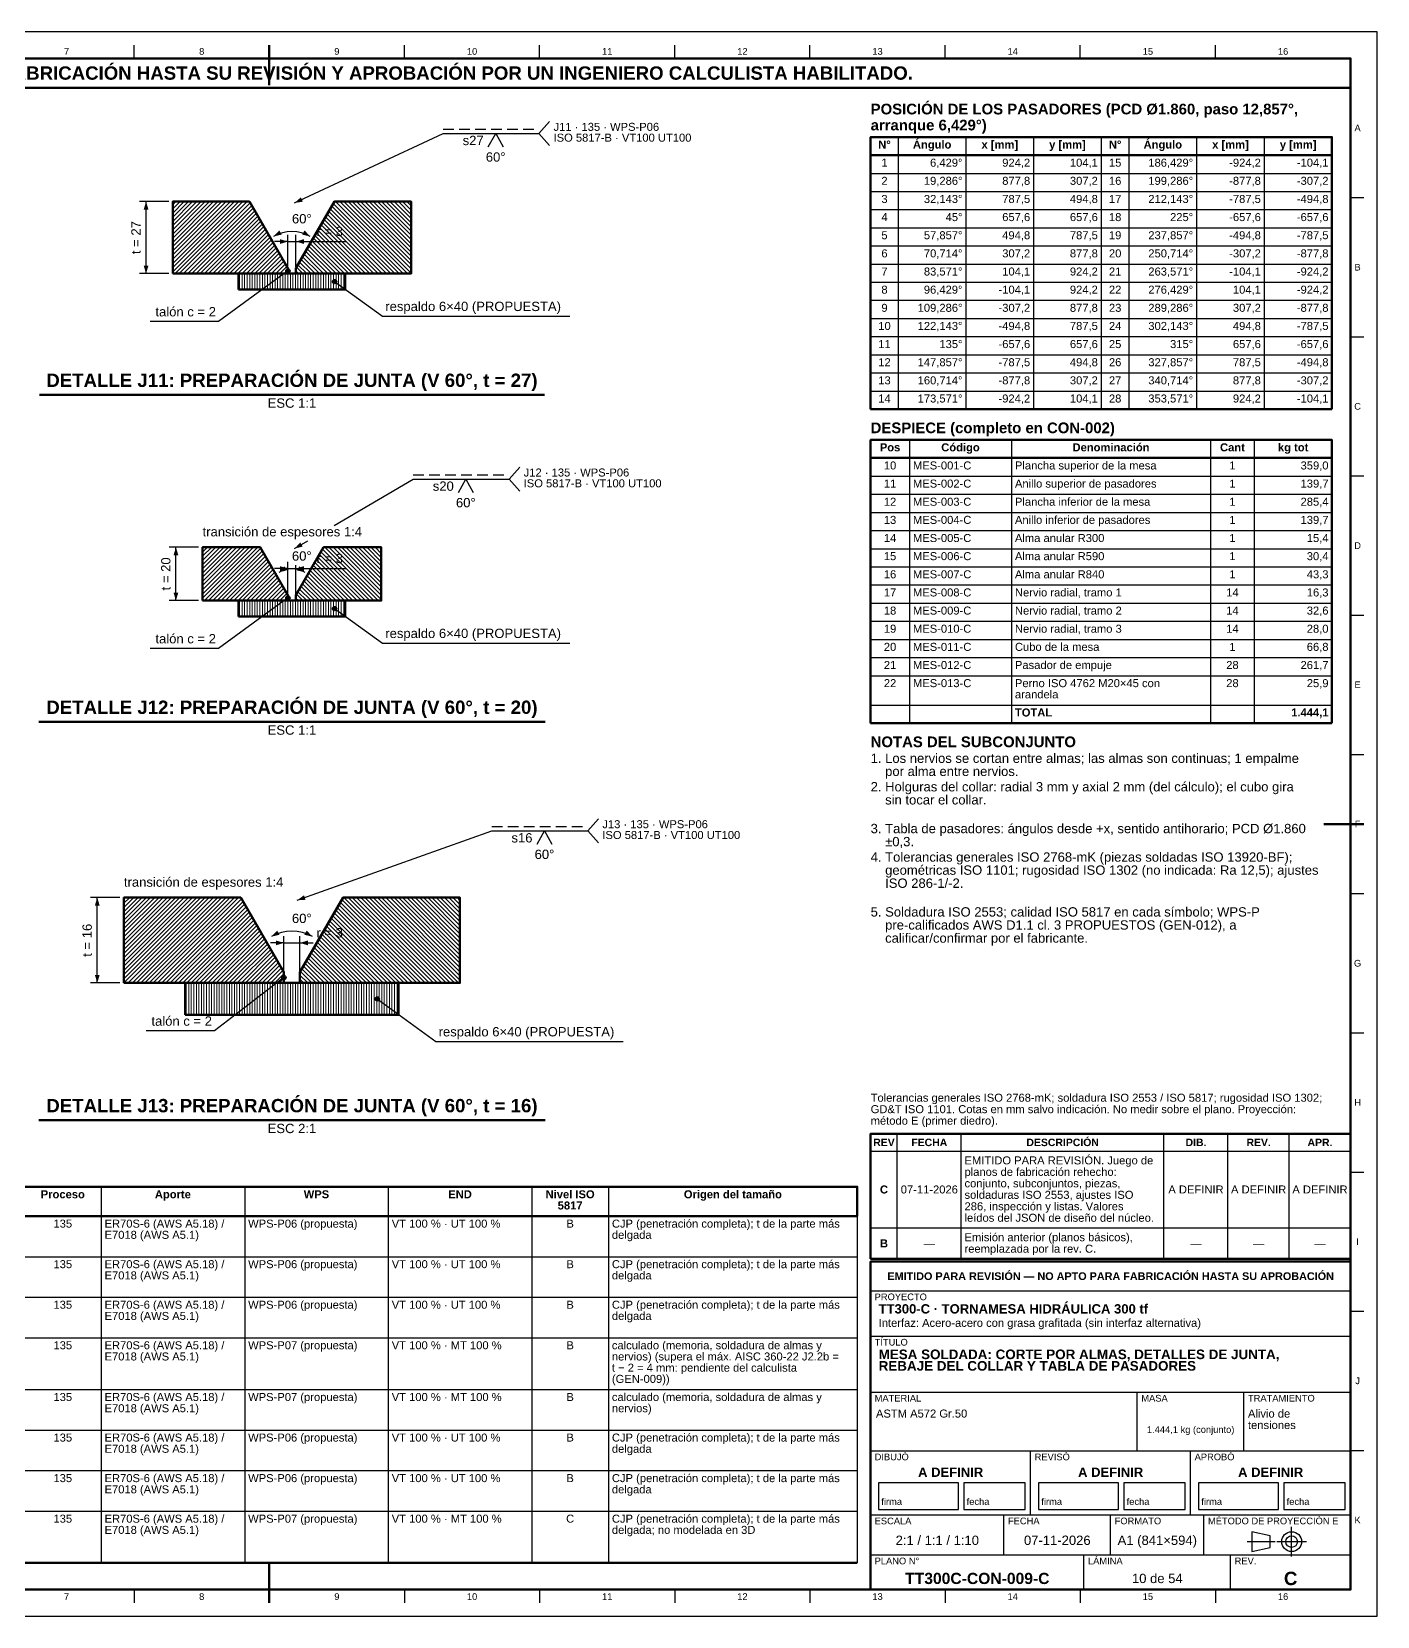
# Model space of a CAD drawing. Header units: millimetres. Extents: x 0 to 841, y 0 to 594.
# Drawn here: x 336 to 841, y 0 to 594 of the extents above; entities that cross this region are included whole.
import ezdxf
from ezdxf.enums import TextEntityAlignment as Align

# ---------------------------------------------------------------- set-up
doc = ezdxf.new("R2010")
doc.units = ezdxf.units.MM
doc.linetypes.add('EJE', pattern=[31, 20, -4, 3, -4])
doc.linetypes.add('OCULTO', pattern=[6, 4, -2])
for name, color, linetype, lineweight in [('ACH', 7, 'CONTINUOUS', 13), ('COTA', 7, 'CONTINUOUS', 25), ('EJE', 7, 'EJE', 25), ('FINA', 7, 'CONTINUOUS', 25), ('MARCO', 7, 'CONTINUOUS', 70), ('OCU', 7, 'OCULTO', 25), ('TXT', 7, 'CONTINUOUS', 25), ('VIS', 7, 'CONTINUOUS', 50)]:
    doc.layers.add(name, color=color, linetype=linetype, lineweight=lineweight)
doc.styles.add('STD', font='LiberationSans-Regular.ttf')
doc.styles.add('STDB', font='LiberationSans-Bold.ttf')

msp = doc.modelspace()

# ---------------------------------------------------------------- hatches: boundary and pattern name
at = {"layer": 'ACH'}
h = msp.add_hatch(dxfattribs=at)
h.set_pattern_fill('ANSI31', scale=0.35)
h.paths.add_polyline_path([(389.29, 503.33), (432.49, 503.33), (432.49, 505.33), (418.06, 530.33), (389.29, 530.33)])
h = msp.add_hatch(dxfattribs=at)
h.set_pattern_fill('ANSI31', scale=0.35, angle=90)
h.paths.add_polyline_path([(435.49, 503.33), (478.69, 503.33), (478.69, 530.33), (449.92, 530.33), (435.49, 505.33)])
h = msp.add_hatch(color=7, dxfattribs=at)
h.dxf.hatch_style = 1
h.paths.add_polyline_path([(433.29, 504.33), (433.06, 504.89), (432.49, 505.13), (431.92, 504.89), (431.69, 504.33), (431.92, 503.76), (432.49, 503.53), (433.06, 503.76)])
h = msp.add_hatch(dxfattribs=at)
h.set_pattern_fill('ANSI31', scale=0.3, angle=45)
h.paths.add_polyline_path([(413.99, 497.33), (453.99, 497.33), (453.99, 503.33), (413.99, 503.33)])
h = msp.add_hatch(color=7, dxfattribs=at)
h.dxf.hatch_style = 1
h.paths.add_polyline_path([(450.79, 500.33), (450.56, 500.89), (449.99, 501.13), (449.42, 500.89), (449.19, 500.33), (449.42, 499.76), (449.99, 499.53), (450.56, 499.76)])
h = msp.add_hatch(dxfattribs=at)
h.set_pattern_fill('ANSI31', scale=0.35)
h.paths.add_polyline_path([(400.49, 380.76), (432.49, 380.76), (432.49, 382.76), (422.1, 400.76), (400.49, 400.76)])
h = msp.add_hatch(dxfattribs=at)
h.set_pattern_fill('ANSI31', scale=0.35, angle=90)
h.paths.add_polyline_path([(435.49, 380.76), (467.49, 380.76), (467.49, 400.76), (445.88, 400.76), (435.49, 382.76)])
h = msp.add_hatch(dxfattribs=at)
h.set_pattern_fill('ANSI31', scale=0.3, angle=45)
h.paths.add_polyline_path([(413.99, 374.76), (453.99, 374.76), (453.99, 380.76), (413.99, 380.76)])
h = msp.add_hatch(color=7, dxfattribs=at)
h.dxf.hatch_style = 1
h.paths.add_polyline_path([(433.29, 381.76), (433.06, 382.33), (432.49, 382.56), (431.92, 382.33), (431.69, 381.76), (431.92, 381.2), (432.49, 380.96), (433.06, 381.2)])
h = msp.add_hatch(color=7, dxfattribs=at)
h.dxf.hatch_style = 1
h.paths.add_polyline_path([(450.79, 377.76), (450.56, 378.33), (449.99, 378.56), (449.42, 378.33), (449.19, 377.76), (449.42, 377.2), (449.99, 376.96), (450.56, 377.2)])
h = msp.add_hatch(dxfattribs=at)
h.set_pattern_fill('ANSI31', scale=0.35)
h.paths.add_polyline_path([(370.99, 237.43), (430.99, 237.43), (430.99, 241.43), (414.82, 269.43), (370.99, 269.43)])
h = msp.add_hatch(dxfattribs=at)
h.set_pattern_fill('ANSI31', scale=0.35, angle=90)
h.paths.add_polyline_path([(436.99, 237.43), (496.99, 237.43), (496.99, 269.43), (453.16, 269.43), (436.99, 241.43)])
h = msp.add_hatch(color=7, dxfattribs=at)
h.dxf.hatch_style = 1
h.paths.add_polyline_path([(431.79, 239.43), (431.56, 240), (430.99, 240.23), (430.42, 240), (430.19, 239.43), (430.42, 238.87), (430.99, 238.63), (431.56, 238.87)])
h = msp.add_hatch(dxfattribs=at)
h.set_pattern_fill('ANSI31', scale=0.3, angle=45)
h.paths.add_polyline_path([(393.99, 225.43), (473.99, 225.43), (473.99, 237.43), (393.99, 237.43)])
h = msp.add_hatch(color=7, dxfattribs=at)
h.dxf.hatch_style = 1
h.paths.add_polyline_path([(466.79, 231.43), (466.56, 232), (465.99, 232.23), (465.42, 232), (465.19, 231.43), (465.42, 230.87), (465.99, 230.63), (466.56, 230.87)])

# ---------------------------------------------------------------- linework, layer by layer
at = {"layer": 'COTA'}
for p, q in [((526.59, 555.83), (530.59, 560.33)), ((434.99, 529.83), (490.69, 555.83)), ((490.69, 555.83), (526.59, 555.83)), ((526.59, 555.83), (530.59, 551.33)), ((387.79, 530.33), (376.79, 530.33)), ((379.29, 503.33), (379.29, 530.33)), ((432.49, 505.83), (432.49, 517.83)), ((435.49, 505.83), (435.49, 517.83)), ((432.49, 515.33), (427.49, 515.33)), ((432.49, 515.33), (435.49, 515.33)), ((435.49, 515.33), (440.49, 515.33)), ((435.49, 515.33), (454.31, 515.33)), ((387.79, 503.33), (376.79, 503.33)), ((432.49, 504.33), (406.49, 485.33)), ((449.99, 500.33), (467.99, 487.33)), ((467.99, 487.33), (538.18, 487.33)), ((406.49, 485.33), (380.87, 485.33)), ((515.39, 426.26), (519.39, 430.76)), ((449.8, 408.92), (479.49, 426.26)), ((479.49, 426.26), (515.39, 426.26)), ((515.39, 426.26), (519.39, 421.76)), ((398.99, 400.76), (387.99, 400.76)), ((390.49, 380.76), (390.49, 400.76)), ((434.99, 400.26), (439.95, 403.16)), ((432.49, 392.76), (427.49, 392.76)), ((432.49, 383.26), (432.49, 395.26)), ((432.49, 392.76), (435.49, 392.76)), ((435.49, 383.26), (435.49, 394.06)), ((435.49, 392.76), (440.49, 392.76)), ((435.49, 392.76), (454.31, 392.76)), ((398.99, 380.76), (387.99, 380.76)), ((432.49, 381.76), (406.49, 362.76)), ((449.99, 377.76), (467.99, 364.76)), ((406.49, 362.76), (380.87, 362.76)), ((467.99, 364.76), (538.18, 364.76)), ((544.89, 294.43), (548.89, 298.93)), ((435.99, 268.43), (508.99, 294.43)), ((508.99, 294.43), (544.89, 294.43)), ((544.89, 294.43), (548.89, 289.93)), ((369.49, 269.43), (358.49, 269.43)), ((360.99, 237.43), (360.99, 269.43)), ((430.99, 252.43), (425.99, 252.43)), ((430.99, 240.93), (430.99, 254.93)), ((430.99, 252.43), (436.99, 252.43)), ((436.99, 240.93), (436.99, 254.93)), ((436.99, 252.43), (441.99, 252.43)), ((430.99, 239.43), (404.99, 219.43)), ((369.49, 237.43), (358.49, 237.43)), ((465.99, 231.43), (487.99, 215.43)), ((404.99, 219.43), (379.37, 219.43)), ((487.99, 215.43), (558.18, 215.43))]:
    msp.add_line(p, q, dxfattribs=at)
for points in [[(507.59, 550.83), (510.39, 555.83), (513.19, 550.83)], [(496.39, 421.26), (499.19, 426.26), (501.99, 421.26)], [(525.89, 289.43), (528.69, 294.43), (531.49, 289.43)]]:
    msp.add_lwpolyline(points, dxfattribs=at)
for centre in [(432.49, 504.33), (449.99, 500.33), (432.49, 381.76), (449.99, 377.76), (430.99, 239.43), (465.99, 231.43)]:
    msp.add_circle(centre, 0.8, dxfattribs=at)
for centre, radius in [((433.99, 505.33), 13.75), ((433.99, 382.76), 9.9), ((433.99, 241.43), 15.4)]:
    msp.add_arc(centre, radius, 60, 120, dxfattribs=at)
for points in [[(379.29, 530.33), (378.39, 527.33), (380.19, 527.33)], [(434.99, 529.83), (438.09, 530.28), (437.33, 531.91)], [(427.11, 517.23), (430.16, 517.96), (429.26, 519.51)], [(440.86, 517.23), (438.72, 519.51), (437.82, 517.96)], [(432.49, 515.33), (429.49, 516.23), (429.49, 514.43)], [(435.49, 515.33), (438.49, 514.43), (438.49, 516.23)], [(379.29, 503.33), (380.19, 506.33), (378.39, 506.33)], [(390.49, 400.76), (389.59, 397.76), (391.39, 397.76)], [(434.99, 400.26), (438.03, 401), (437.13, 402.55)], [(429.04, 391.34), (432.09, 392.06), (431.19, 393.62)], [(432.49, 392.76), (429.49, 393.66), (429.49, 391.86)], [(435.49, 392.76), (438.49, 391.86), (438.49, 393.66)], [(438.94, 391.34), (436.79, 393.62), (435.89, 392.06)], [(390.49, 380.76), (391.39, 383.76), (389.59, 383.76)], [(360.99, 269.43), (360.09, 266.43), (361.89, 266.43)], [(435.99, 268.43), (439.12, 268.59), (438.51, 270.29)], [(426.29, 254.77), (429.34, 255.49), (428.44, 257.05)], [(441.69, 254.77), (439.54, 257.05), (438.64, 255.49)], [(430.99, 252.43), (427.99, 253.33), (427.99, 251.53)], [(436.99, 252.43), (439.99, 251.53), (439.99, 253.33)], [(360.99, 237.43), (361.89, 240.43), (360.09, 240.43)]]:
    msp.add_solid(points, dxfattribs=at)
at = {"layer": 'EJE'}
for p, q in [((808.88, 22.42), (808.88, 33.58)), ((792.14, 28), (802.68, 28)), ((803.3, 28), (814.46, 28))]:
    msp.add_line(p, q, dxfattribs=at)
at = {"layer": 'FINA'}
for p, q in [((374.81, 584), (374.81, 589)), ((425.5, 584), (425.5, 589)), ((476.19, 584), (476.19, 589)), ((526.88, 584), (526.88, 589)), ((577.56, 584), (577.56, 589)), ((628.25, 584), (628.25, 589)), ((678.94, 584), (678.94, 589)), ((729.62, 584), (729.62, 589)), ((780.31, 584), (780.31, 589)), ((661.38, 554.5), (661.38, 452.5)), ((686.75, 554.5), (686.75, 452.5)), ((712.13, 554.5), (712.13, 452.5)), ((737.5, 554.5), (737.5, 452.5)), ((747.88, 554.5), (747.88, 452.5)), ((773.25, 554.5), (773.25, 452.5)), ((798.63, 554.5), (798.63, 452.5)), ((651, 547.7), (824, 547.7)), ((651, 540.9), (824, 540.9)), ((651, 534.1), (824, 534.1)), ((831, 531.82), (836, 531.82)), ((651, 527.3), (824, 527.3)), ((651, 520.5), (824, 520.5)), ((651, 513.7), (824, 513.7)), ((651, 506.9), (824, 506.9)), ((651, 500.1), (824, 500.1)), ((651, 493.3), (824, 493.3)), ((651, 486.5), (824, 486.5)), ((651, 479.7), (824, 479.7)), ((831, 479.64), (836, 479.64)), ((651, 472.9), (824, 472.9)), ((651, 466.1), (824, 466.1)), ((651, 459.3), (824, 459.3)), ((665.57, 441), (665.57, 334.8)), ((703.81, 441), (703.81, 334.8)), ((778.47, 441), (778.47, 334.8)), ((794.86, 441), (794.86, 334.8)), ((651, 434.2), (824, 434.2)), ((651, 427.4), (824, 427.4)), ((831, 427.45), (836, 427.45)), ((651, 420.6), (824, 420.6)), ((651, 413.8), (824, 413.8)), ((651, 407), (824, 407)), ((651, 400.2), (824, 400.2)), ((651, 393.4), (824, 393.4)), ((651, 386.6), (824, 386.6)), ((651, 379.8), (824, 379.8)), ((831, 375.27), (836, 375.27)), ((651, 373), (824, 373)), ((651, 366.2), (824, 366.2)), ((651, 359.4), (824, 359.4)), ((651, 352.6), (824, 352.6)), ((651, 341.6), (824, 341.6)), ((831, 323.09), (836, 323.09)), ((831, 270.91), (836, 270.91)), ((831, 218.73), (836, 218.73)), ((661, 134), (661, 180.9)), ((685, 134), (685, 180.9)), ((761, 134), (761, 180.9)), ((785, 134), (785, 180.9)), ((808, 134), (808, 180.9)), ((651, 174.4), (831, 174.4)), ((831, 166.55), (836, 166.55)), ((362.42, 161), (362.42, 20)), ((416.27, 161), (416.27, 20)), ((470.11, 161), (470.11, 20)), ((523.95, 161), (523.95, 20)), ((552.67, 161), (552.67, 20)), ((646, 161), (646, 20)), ((25, 150), (646, 150)), ((651, 145.6), (831, 145.6)), ((25, 134.8), (646, 134.8)), ((651, 134), (831, 134)), ((651, 133), (831, 133)), ((25, 119.6), (646, 119.6)), ((651, 122), (831, 122)), ((831, 114.36), (836, 114.36)), ((25, 104.4), (646, 104.4)), ((651, 105), (831, 105)), ((25, 85), (646, 85)), ((651, 84), (831, 84)), ((751, 62), (751, 84)), ((791, 62), (791, 84)), ((25, 69.8), (646, 69.8)), ((651, 62), (831, 62)), ((711, 38), (711, 62)), ((771, 38), (771, 62)), ((831, 62.18), (836, 62.18)), ((25, 54.6), (646, 54.6)), ((25, 39.4), (646, 39.4)), ((651, 38), (831, 38)), ((701, 23), (701, 38)), ((741, 23), (741, 38)), ((776, 23), (776, 38)), ((651, 23), (831, 23)), ((731, 10), (731, 23)), ((786, 10), (786, 23)), ((374.81, 10), (374.81, 5)), ((425.5, 10), (425.5, 5)), ((476.19, 10), (476.19, 5)), ((526.88, 10), (526.88, 5)), ((577.56, 10), (577.56, 5)), ((628.25, 10), (628.25, 5)), ((678.94, 10), (678.94, 5)), ((729.62, 10), (729.62, 5)), ((780.31, 10), (780.31, 5))]:
    msp.add_line(p, q, dxfattribs=at)
for points in [[(0, 0), (841, 0), (841, 594), (0, 594)], [(654, 40), (684, 40), (684, 50), (654, 50)], [(686, 40), (709, 40), (709, 50), (686, 50)], [(714, 40), (744, 40), (744, 50), (714, 50)], [(746, 40), (769, 40), (769, 50), (746, 50)], [(774, 40), (804, 40), (804, 50), (774, 50)], [(806, 40), (829, 40), (829, 50), (806, 50)], [(794, 24.28), (800.82, 25.83), (800.82, 30.17), (794, 31.72)]]:
    msp.add_lwpolyline(points, close=True, dxfattribs=at)
for radius in [3.72, 2.17]:
    msp.add_circle((808.88, 28), radius, dxfattribs=at)
at = {"layer": 'MARCO'}
for p, q in [((425.5, 589), (425.5, 574)), ((836, 297), (821, 297)), ((425.5, 5), (425.5, 20))]:
    msp.add_line(p, q, dxfattribs=at)
for points in [[(20, 10), (831, 10), (831, 584), (20, 584)], [(20, 573), (831, 573), (831, 584), (20, 584)], [(651, 134), (831, 134), (831, 180.9), (651, 180.9)], [(651, 10), (831, 10), (831, 133), (651, 133)]]:
    msp.add_lwpolyline(points, close=True, dxfattribs=at)
at = {"layer": 'OCU'}
for p, q in [((490.69, 557.43), (526.59, 557.43)), ((479.49, 427.86), (515.39, 427.86)), ((508.99, 296.03), (544.89, 296.03))]:
    msp.add_line(p, q, dxfattribs=at)
at = {"layer": 'VIS'}
for p, q in [((651, 554.5), (651, 452.5)), ((824, 554.5), (824, 452.5)), ((339.28, 457.93), (528.7, 457.93)), ((651, 452.5), (824, 452.5)), ((651, 441), (651, 334.8)), ((824, 441), (824, 334.8)), ((339.08, 335.36), (528.9, 335.36)), ((651, 334.8), (824, 334.8)), ((339.08, 186.03), (528.9, 186.03)), ((25, 20), (646, 20))]:
    msp.add_line(p, q, dxfattribs=at)
for points in [[(651, 547.7), (824, 547.7), (824, 554.5), (651, 554.5)], [(389.29, 503.33), (432.49, 503.33), (432.49, 505.33), (418.06, 530.33), (389.29, 530.33)], [(435.49, 503.33), (478.69, 503.33), (478.69, 530.33), (449.92, 530.33), (435.49, 505.33)], [(413.99, 497.33), (453.99, 497.33), (453.99, 503.33), (413.99, 503.33)], [(651, 434.2), (824, 434.2), (824, 441), (651, 441)], [(400.49, 380.76), (432.49, 380.76), (432.49, 382.76), (422.1, 400.76), (400.49, 400.76)], [(435.49, 380.76), (467.49, 380.76), (467.49, 400.76), (445.88, 400.76), (435.49, 382.76)], [(413.99, 374.76), (453.99, 374.76), (453.99, 380.76), (413.99, 380.76)], [(370.99, 237.43), (430.99, 237.43), (430.99, 241.43), (414.82, 269.43), (370.99, 269.43)], [(436.99, 237.43), (496.99, 237.43), (496.99, 269.43), (453.16, 269.43), (436.99, 241.43)], [(393.99, 225.43), (473.99, 225.43), (473.99, 237.43), (393.99, 237.43)], [(25, 150), (646, 150), (646, 161), (25, 161)]]:
    msp.add_lwpolyline(points, close=True, dxfattribs=at)

# ---------------------------------------------------------------- texts
at = {"layer": 'TXT'}
for s, height, style, p in [('ESTOS PLANOS NO SON VÁLIDOS PARA FABRICACIÓN HASTA SU REVISIÓN Y APROBACIÓN POR UN INGENIERO CALCULISTA HABILITADO.', 5, 'STDB', (425.5, 578.5)), ('7', 2.5, 'STD', (349.47, 586.6)), ('8', 2.5, 'STD', (400.16, 586.6)), ('9', 2.5, 'STD', (450.84, 586.6)), ('10', 2.5, 'STD', (501.53, 586.6)), ('11', 2.5, 'STD', (552.22, 586.6)), ('12', 2.5, 'STD', (602.91, 586.6)), ('13', 2.5, 'STD', (653.59, 586.6)), ('14', 2.5, 'STD', (704.28, 586.6)), ('15', 2.5, 'STD', (754.97, 586.6)), ('16', 2.5, 'STD', (805.66, 586.6)), ('A', 2.5, 'STD', (833.6, 557.91)), ('N°', 3, 'STDB', (656.19, 551.7)), ('Ángulo', 3, 'STDB', (674.07, 551.7)), ('x [mm]', 3, 'STDB', (699.44, 551.7)), ('y [mm]', 3, 'STDB', (724.81, 551.7)), ('N°', 3, 'STDB', (742.69, 551.7)), ('Ángulo', 3, 'STDB', (760.57, 551.7)), ('x [mm]', 3, 'STDB', (785.94, 551.7)), ('y [mm]', 3, 'STDB', (811.31, 551.7)), ('60°', 3.5, 'STD', (510.39, 547.03)), ('1', 3, 'STD', (656.19, 544.9)), ('15', 3, 'STD', (742.69, 544.9)), ('2', 3, 'STD', (656.19, 538.1)), ('16', 3, 'STD', (742.69, 538.1)), ('3', 3, 'STD', (656.19, 531.3)), ('17', 3, 'STD', (742.69, 531.3)), ('4', 3, 'STD', (656.19, 524.5)), ('18', 3, 'STD', (742.69, 524.5)), ('5', 3, 'STD', (656.19, 517.7)), ('19', 3, 'STD', (742.69, 517.7)), ('6', 3, 'STD', (656.19, 510.9)), ('20', 3, 'STD', (742.69, 510.9)), ('7', 3, 'STD', (656.19, 504.1)), ('21', 3, 'STD', (742.69, 504.1)), ('B', 2.5, 'STD', (833.6, 505.73)), ('8', 3, 'STD', (656.19, 497.3)), ('22', 3, 'STD', (742.69, 497.3)), ('9', 3, 'STD', (656.19, 490.5)), ('23', 3, 'STD', (742.69, 490.5)), ('10', 3, 'STD', (656.19, 483.7)), ('24', 3, 'STD', (742.69, 483.7)), ('11', 3, 'STD', (656.19, 476.9)), ('25', 3, 'STD', (742.69, 476.9)), ('12', 3, 'STD', (656.19, 470.1)), ('26', 3, 'STD', (742.69, 470.1)), ('13', 3, 'STD', (656.19, 463.3)), ('27', 3, 'STD', (742.69, 463.3)), ('14', 3, 'STD', (656.19, 456.5)), ('28', 3, 'STD', (742.69, 456.5)), ('C', 2.5, 'STD', (833.6, 453.55)), ('Pos', 3, 'STDB', (658.28, 438.2)), ('Código', 3, 'STDB', (684.69, 438.2)), ('Denominación', 3, 'STDB', (741.14, 438.2)), ('Cant', 3, 'STDB', (786.67, 438.2)), ('kg tot', 3, 'STDB', (809.43, 438.2)), ('10', 3, 'STD', (658.28, 431.4)), ('1', 3, 'STD', (786.67, 431.4)), ('11', 3, 'STD', (658.28, 424.6)), ('1', 3, 'STD', (786.67, 424.6)), ('60°', 3.5, 'STD', (499.19, 417.46)), ('12', 3, 'STD', (658.28, 417.8)), ('1', 3, 'STD', (786.67, 417.8)), ('13', 3, 'STD', (658.28, 411)), ('1', 3, 'STD', (786.67, 411)), ('14', 3, 'STD', (658.28, 404.2)), ('1', 3, 'STD', (786.67, 404.2)), ('15', 3, 'STD', (658.28, 397.4)), ('1', 3, 'STD', (786.67, 397.4)), ('D', 2.5, 'STD', (833.6, 401.36)), ('16', 3, 'STD', (658.28, 390.6)), ('1', 3, 'STD', (786.67, 390.6)), ('17', 3, 'STD', (658.28, 383.8)), ('14', 3, 'STD', (786.67, 383.8)), ('18', 3, 'STD', (658.28, 377)), ('14', 3, 'STD', (786.67, 377)), ('19', 3, 'STD', (658.28, 370.2)), ('14', 3, 'STD', (786.67, 370.2)), ('20', 3, 'STD', (658.28, 363.4)), ('1', 3, 'STD', (786.67, 363.4)), ('21', 3, 'STD', (658.28, 356.6)), ('28', 3, 'STD', (786.67, 356.6)), ('22', 3, 'STD', (658.28, 349.8)), ('28', 3, 'STD', (786.67, 349.8)), ('E', 2.5, 'STD', (833.6, 349.18)), ('F', 2.5, 'STD', (833.6, 297)), ('60°', 3.5, 'STD', (528.69, 285.63)), ('G', 2.5, 'STD', (833.6, 244.82)), ('H', 2.5, 'STD', (833.6, 192.64)), ('REV', 2.8, 'STDB', (656, 177.65)), ('FECHA', 2.8, 'STDB', (673, 177.65)), ('DESCRIPCIÓN', 2.8, 'STDB', (723, 177.65)), ('DIB.', 2.8, 'STDB', (773, 177.65)), ('REV.', 2.8, 'STDB', (796.5, 177.65)), ('APR.', 2.8, 'STDB', (819.5, 177.65)), ('C', 3, 'STDB', (656, 160)), ('07-11-2026', 3, 'STD', (673, 160)), ('A DEFINIR', 3, 'STD', (773, 160)), ('A DEFINIR', 3, 'STD', (796.5, 160)), ('A DEFINIR', 3, 'STD', (819.5, 160)), ('Proceso', 3, 'STDB', (348.06, 158.2)), ('Aporte', 3, 'STDB', (389.34, 158.2)), ('WPS', 3, 'STDB', (443.19, 158.2)), ('END', 3, 'STDB', (497.03, 158.2)), ('Nivel ISO', 3, 'STDB', (538.31, 158.2)), ('5817', 3, 'STDB', (538.31, 154)), ('Origen del tamaño', 3, 'STDB', (599.34, 158.2)), ('135', 3, 'STD', (348.06, 147.2)), ('B', 3, 'STD', (538.31, 147.2)), ('B', 3, 'STDB', (656, 139.8)), ('—', 3, 'STD', (673, 139.8)), ('—', 3, 'STD', (773, 139.8)), ('—', 3, 'STD', (796.5, 139.8)), ('—', 3, 'STD', (819.5, 139.8)), ('I', 2.5, 'STD', (833.6, 140.45)), ('135', 3, 'STD', (348.06, 132)), ('B', 3, 'STD', (538.31, 132)), ('EMITIDO PARA REVISIÓN — NO APTO PARA FABRICACIÓN HASTA SU APROBACIÓN', 2.9, 'STDB', (741, 127.5)), ('135', 3, 'STD', (348.06, 116.8)), ('B', 3, 'STD', (538.31, 116.8)), ('135', 3, 'STD', (348.06, 101.6)), ('B', 3, 'STD', (538.31, 101.6)), ('J', 2.5, 'STD', (833.6, 88.27)), ('135', 3, 'STD', (348.06, 82.2)), ('B', 3, 'STD', (538.31, 82.2)), ('1.444,1 kg (conjunto)', 2.5, 'STD', (771, 70)), ('135', 3, 'STD', (348.06, 67)), ('B', 3, 'STD', (538.31, 67)), ('A DEFINIR', 3.5, 'STDB', (681, 54)), ('A DEFINIR', 3.5, 'STDB', (741, 54)), ('A DEFINIR', 3.5, 'STDB', (801, 54)), ('135', 3, 'STD', (348.06, 51.8)), ('B', 3, 'STD', (538.31, 51.8)), ('135', 3, 'STD', (348.06, 36.6)), ('C', 3, 'STD', (538.31, 36.6)), ('K', 2.5, 'STD', (833.6, 36.09)), ('2:1 / 1:1 / 1:10', 3.5, 'STD', (676, 28.5)), ('07-11-2026', 3.5, 'STD', (721, 28.5)), ('A1 (841×594)', 3.5, 'STD', (758.5, 28.5)), ('TT300C-CON-009-C', 4.2, 'STDB', (691, 14.2)), ('10 de 54', 3.5, 'STD', (758.5, 14.2)), ('C', 5, 'STDB', (808.5, 14.2)), ('7', 2.5, 'STD', (349.47, 7.4)), ('8', 2.5, 'STD', (400.16, 7.4)), ('9', 2.5, 'STD', (450.84, 7.4)), ('10', 2.5, 'STD', (501.53, 7.4)), ('11', 2.5, 'STD', (552.22, 7.4)), ('12', 2.5, 'STD', (602.91, 7.4)), ('13', 2.5, 'STD', (653.59, 7.4)), ('14', 2.5, 'STD', (704.28, 7.4)), ('15', 2.5, 'STD', (754.97, 7.4)), ('16', 2.5, 'STD', (805.66, 7.4))]:
    msp.add_text(s, height=height, dxfattribs=dict(at, style=style)).set_placement(p, align=Align.MIDDLE_CENTER)
for s, height, style, p in [('POSICIÓN DE LOS PASADORES (PCD Ø1.860, paso 12,857°,', 4, 'STDB', (651, 567)), ('J11 · 135 · WPS-P06', 3, 'STD', (532.09, 559.83)), ('arranque 6,429°)', 4, 'STDB', (651, 561)), ('ISO 5817-B · VT100 UT100', 3, 'STD', (532.09, 555.78)), ('DESPIECE (completo en CON-002)', 4, 'STDB', (651, 447.5)), ('J12 · 135 · WPS-P06', 3, 'STD', (520.89, 430.26)), ('ISO 5817-B · VT100 UT100', 3, 'STD', (520.89, 426.21)), ('NOTAS DEL SUBCONJUNTO', 4, 'STDB', (651, 329.8)), ('1. Los nervios se cortan entre almas; las almas son continuas; 1 empalme', 3.5, 'STD', (651, 323.4)), ('    por alma entre nervios.', 3.5, 'STD', (651, 318.5)), ('2. Holguras del collar: radial 3 mm y axial 2 mm (del cálculo); el cubo gira', 3.5, 'STD', (651, 312.72)), ('    sin tocar el collar.', 3.5, 'STD', (651, 307.82)), ('J13 · 135 · WPS-P06', 3, 'STD', (550.39, 298.43)), ('3. Tabla de pasadores: ángulos desde +x, sentido antihorario; PCD Ø1.860', 3.5, 'STD', (651, 297.05)), ('ISO 5817-B · VT100 UT100', 3, 'STD', (550.39, 294.38)), ('    ±0,3.', 3.5, 'STD', (651, 292.15)), ('4. Tolerancias generales ISO 2768-mK (piezas soldadas ISO 13920-BF);', 3.5, 'STD', (651, 286.37)), ('    geométricas ISO 1101; rugosidad ISO 1302 (no indicada: Ra 12,5); ajustes', 3.5, 'STD', (651, 281.47)), ('    ISO 286-1/-2.', 3.5, 'STD', (651, 276.57)), ('5. Soldadura ISO 2553; calidad ISO 5817 en cada símbolo; WPS-P', 3.5, 'STD', (651, 265.8)), ('    calificar/confirmar por el fabricante.', 3.5, 'STD', (651, 256)), ('    pre-calificados AWS D1.1 cl. 3 PROPUESTOS (GEN-012), a', 3.5, 'STD', (651, 260.9)), ('EMITIDO PARA REVISIÓN. Juego de', 3, 'STD', (686.2, 172.4)), ('planos de fabricación rehecho:', 3, 'STD', (686.2, 168.1)), ('conjunto, subconjuntos, piezas,', 3, 'STD', (686.2, 163.8)), ('soldaduras ISO 2553, ajustes ISO', 3, 'STD', (686.2, 159.5)), ('286, inspección y listas. Valores', 3, 'STD', (686.2, 155.2)), ('leídos del JSON de diseño del núcleo.', 3, 'STD', (686.2, 150.9)), ('Emisión anterior (planos básicos),', 3, 'STD', (686.2, 143.6)), ('reemplazada por la rev. C.', 3, 'STD', (686.2, 139.3)), ('PROYECTO', 2.5, 'STD', (652.5, 121)), ('TT300-C · TORNAMESA HIDRÁULICA 300 tf', 3.5, 'STDB', (654, 117)), ('Interfaz: Acero-acero con grasa grafitada (sin interfaz alternativa)', 3, 'STD', (654, 111.5)), ('TÍTULO', 2.5, 'STD', (652.5, 104)), ('MESA SOLDADA: CORTE POR ALMAS, DETALLES DE JUNTA,', 3.6, 'STDB', (654, 100)), ('REBAJE DEL COLLAR Y TABLA DE PASADORES', 3.6, 'STDB', (654, 95.68)), ('MATERIAL', 2.5, 'STD', (652.5, 83)), ('ASTM A572 Gr.50', 3, 'STD', (653, 77.5)), ('MASA', 2.5, 'STD', (752.5, 83)), ('Alivio de', 3, 'STD', (792.5, 77.5)), ('TRATAMIENTO', 2.5, 'STD', (792.5, 83)), ('tensiones', 3, 'STD', (792.5, 73.2)), ('DIBUJÓ', 2.5, 'STD', (652.5, 61)), ('REVISÓ', 2.5, 'STD', (712.5, 61)), ('APROBÓ', 2.5, 'STD', (772.5, 61)), ('ESCALA', 2.5, 'STD', (652.5, 37)), ('FECHA', 2.5, 'STD', (702.5, 37)), ('FORMATO', 2.5, 'STD', (742.5, 37)), ('MÉTODO DE PROYECCIÓN E', 2.5, 'STD', (777.5, 37)), ('PLANO N°', 2.5, 'STD', (652.5, 22)), ('LÁMINA', 2.5, 'STD', (732.5, 22)), ('REV.', 2.5, 'STD', (787.5, 22))]:
    msp.add_text(s, height=height, dxfattribs=dict(at, style=style)).set_placement(p, align=Align.TOP_LEFT)
for s, height, style, p in [('s27', 3.5, 'STD', (505.89, 553.23)), ('6,429°', 3, 'STD', (685.45, 544.9)), ('924,2', 3, 'STD', (710.83, 544.9)), ('104,1', 3, 'STD', (736.2, 544.9)), ('186,429°', 3, 'STD', (771.95, 544.9)), ('-924,2', 3, 'STD', (797.33, 544.9)), ('-104,1', 3, 'STD', (822.7, 544.9)), ('19,286°', 3, 'STD', (685.45, 538.1)), ('877,8', 3, 'STD', (710.83, 538.1)), ('307,2', 3, 'STD', (736.2, 538.1)), ('199,286°', 3, 'STD', (771.95, 538.1)), ('-877,8', 3, 'STD', (797.33, 538.1)), ('-307,2', 3, 'STD', (822.7, 538.1)), ('32,143°', 3, 'STD', (685.45, 531.3)), ('787,5', 3, 'STD', (710.83, 531.3)), ('494,8', 3, 'STD', (736.2, 531.3)), ('212,143°', 3, 'STD', (771.95, 531.3)), ('-787,5', 3, 'STD', (797.33, 531.3)), ('-494,8', 3, 'STD', (822.7, 531.3)), ('45°', 3, 'STD', (685.45, 524.5)), ('657,6', 3, 'STD', (710.83, 524.5)), ('657,6', 3, 'STD', (736.2, 524.5)), ('225°', 3, 'STD', (771.95, 524.5)), ('-657,6', 3, 'STD', (797.33, 524.5)), ('-657,6', 3, 'STD', (822.7, 524.5)), ('57,857°', 3, 'STD', (685.45, 517.7)), ('494,8', 3, 'STD', (710.83, 517.7)), ('787,5', 3, 'STD', (736.2, 517.7)), ('237,857°', 3, 'STD', (771.95, 517.7)), ('-494,8', 3, 'STD', (797.33, 517.7)), ('-787,5', 3, 'STD', (822.7, 517.7)), ('70,714°', 3, 'STD', (685.45, 510.9)), ('307,2', 3, 'STD', (710.83, 510.9)), ('877,8', 3, 'STD', (736.2, 510.9)), ('250,714°', 3, 'STD', (771.95, 510.9)), ('-307,2', 3, 'STD', (797.33, 510.9)), ('-877,8', 3, 'STD', (822.7, 510.9)), ('83,571°', 3, 'STD', (685.45, 504.1)), ('104,1', 3, 'STD', (710.83, 504.1)), ('924,2', 3, 'STD', (736.2, 504.1)), ('263,571°', 3, 'STD', (771.95, 504.1)), ('-104,1', 3, 'STD', (797.33, 504.1)), ('-924,2', 3, 'STD', (822.7, 504.1)), ('96,429°', 3, 'STD', (685.45, 497.3)), ('-104,1', 3, 'STD', (710.83, 497.3)), ('924,2', 3, 'STD', (736.2, 497.3)), ('276,429°', 3, 'STD', (771.95, 497.3)), ('104,1', 3, 'STD', (797.33, 497.3)), ('-924,2', 3, 'STD', (822.7, 497.3)), ('109,286°', 3, 'STD', (685.45, 490.5)), ('-307,2', 3, 'STD', (710.83, 490.5)), ('877,8', 3, 'STD', (736.2, 490.5)), ('289,286°', 3, 'STD', (771.95, 490.5)), ('307,2', 3, 'STD', (797.33, 490.5)), ('-877,8', 3, 'STD', (822.7, 490.5)), ('122,143°', 3, 'STD', (685.45, 483.7)), ('-494,8', 3, 'STD', (710.83, 483.7)), ('787,5', 3, 'STD', (736.2, 483.7)), ('302,143°', 3, 'STD', (771.95, 483.7)), ('494,8', 3, 'STD', (797.33, 483.7)), ('-787,5', 3, 'STD', (822.7, 483.7)), ('135°', 3, 'STD', (685.45, 476.9)), ('-657,6', 3, 'STD', (710.83, 476.9)), ('657,6', 3, 'STD', (736.2, 476.9)), ('315°', 3, 'STD', (771.95, 476.9)), ('657,6', 3, 'STD', (797.33, 476.9)), ('-657,6', 3, 'STD', (822.7, 476.9)), ('147,857°', 3, 'STD', (685.45, 470.1)), ('-787,5', 3, 'STD', (710.83, 470.1)), ('494,8', 3, 'STD', (736.2, 470.1)), ('327,857°', 3, 'STD', (771.95, 470.1)), ('787,5', 3, 'STD', (797.33, 470.1)), ('-494,8', 3, 'STD', (822.7, 470.1)), ('160,714°', 3, 'STD', (685.45, 463.3)), ('-877,8', 3, 'STD', (710.83, 463.3)), ('307,2', 3, 'STD', (736.2, 463.3)), ('340,714°', 3, 'STD', (771.95, 463.3)), ('877,8', 3, 'STD', (797.33, 463.3)), ('-307,2', 3, 'STD', (822.7, 463.3)), ('173,571°', 3, 'STD', (685.45, 456.5)), ('-924,2', 3, 'STD', (710.83, 456.5)), ('104,1', 3, 'STD', (736.2, 456.5)), ('353,571°', 3, 'STD', (771.95, 456.5)), ('924,2', 3, 'STD', (797.33, 456.5)), ('-104,1', 3, 'STD', (822.7, 456.5)), ('359,0', 3, 'STD', (822.7, 431.4)), ('s20', 3.5, 'STD', (494.69, 423.66)), ('139,7', 3, 'STD', (822.7, 424.6)), ('285,4', 3, 'STD', (822.7, 417.8)), ('139,7', 3, 'STD', (822.7, 411)), ('15,4', 3, 'STD', (822.7, 404.2)), ('30,4', 3, 'STD', (822.7, 397.4)), ('43,3', 3, 'STD', (822.7, 390.6)), ('16,3', 3, 'STD', (822.7, 383.8)), ('32,6', 3, 'STD', (822.7, 377)), ('28,0', 3, 'STD', (822.7, 370.2)), ('66,8', 3, 'STD', (822.7, 363.4)), ('261,7', 3, 'STD', (822.7, 356.6)), ('25,9', 3, 'STD', (822.7, 349.8)), ('1.444,1', 3, 'STDB', (822.7, 338.8)), ('s16', 3.5, 'STD', (524.19, 291.83))]:
    msp.add_text(s, height=height, dxfattribs=dict(at, style=style)).set_placement(p, align=Align.MIDDLE_RIGHT)
at = {"layer": 'TXT', "style": 'STD'}
for s, p in [('t = 27', (378.29, 516.83)), ('t = 20', (389.49, 390.76)), ('t = 16', (359.99, 253.43))]:
    msp.add_text(s, height=3.5, rotation=90, dxfattribs=at).set_placement(p, align=Align.BOTTOM_CENTER)
for s, height, p in [('60°', 3.5, (433.99, 521.08)), ('respaldo 6×40 (PROPUESTA)', 3.5, (468.99, 488.23)), ('transición de espesores 1:4', 3.5, (400.49, 403.76)), ('60°', 3.5, (433.99, 394.66)), ('respaldo 6×40 (PROPUESTA)', 3.5, (468.99, 365.66)), ('transición de espesores 1:4', 3.5, (370.99, 272.43)), ('60°', 3.5, (433.99, 258.83)), ('respaldo 6×40 (PROPUESTA)', 3.5, (488.99, 216.33)), ('Tolerancias generales ISO 2768-mK; soldadura ISO 2553 / ISO 5817; rugosidad ISO 1302;', 3, (651, 192)), ('GD&T ISO 1101. Cotas en mm salvo indicación. No medir sobre el plano. Proyección:', 3, (651, 187.7)), ('método E (primer diedro).', 3, (651, 183.4)), ('firma', 2.5, (655, 41)), ('fecha', 2.5, (687, 41)), ('firma', 2.5, (715, 41)), ('fecha', 2.5, (747, 41)), ('firma', 2.5, (775, 41)), ('fecha', 2.5, (807, 41))]:
    msp.add_text(s, height=height, dxfattribs=at).set_placement(p, align=Align.BOTTOM_LEFT)
at = {"layer": 'TXT'}
for s, height, style, p in [('r = 3', 3.5, 'STD', (448.15, 516.33)), ('DETALLE J11: PREPARACIÓN DE JUNTA (V 60°, t = 27)', 5, 'STDB', (433.99, 459.33)), ('r = 3', 3.5, 'STD', (448.15, 393.76)), ('DETALLE J12: PREPARACIÓN DE JUNTA (V 60°, t = 20)', 5, 'STDB', (433.99, 336.76)), ('r = 3', 3.5, 'STD', (448.15, 253.43)), ('DETALLE J13: PREPARACIÓN DE JUNTA (V 60°, t = 16)', 5, 'STDB', (433.99, 187.43))]:
    msp.add_text(s, height=height, dxfattribs=dict(at, style=style)).set_placement(p, align=Align.BOTTOM_CENTER)
at = {"layer": 'TXT', "style": 'STD'}
for p in [(405.49, 486.23), (405.49, 363.66), (403.99, 220.33)]:
    msp.add_text('talón c = 2', height=3.5, dxfattribs=at).set_placement(p, align=Align.BOTTOM_RIGHT)
for s, p in [('ESC 1:1', (433.99, 456.53)), ('ESC 1:1', (433.99, 333.96)), ('ESC 2:1', (433.99, 184.63))]:
    msp.add_text(s, height=3.5, dxfattribs=at).set_placement(p, align=Align.TOP_CENTER)
at = {"layer": 'TXT'}
for s, style, p in [('MES-001-C', 'STD', (666.87, 431.4)), ('Plancha superior de la mesa', 'STD', (705.11, 431.4)), ('MES-002-C', 'STD', (666.87, 424.6)), ('Anillo superior de pasadores', 'STD', (705.11, 424.6)), ('MES-003-C', 'STD', (666.87, 417.8)), ('Plancha inferior de la mesa', 'STD', (705.11, 417.8)), ('MES-004-C', 'STD', (666.87, 411)), ('Anillo inferior de pasadores', 'STD', (705.11, 411)), ('MES-005-C', 'STD', (666.87, 404.2)), ('Alma anular R300', 'STD', (705.11, 404.2)), ('MES-006-C', 'STD', (666.87, 397.4)), ('Alma anular R590', 'STD', (705.11, 397.4)), ('MES-007-C', 'STD', (666.87, 390.6)), ('Alma anular R840', 'STD', (705.11, 390.6)), ('MES-008-C', 'STD', (666.87, 383.8)), ('Nervio radial, tramo 1', 'STD', (705.11, 383.8)), ('MES-009-C', 'STD', (666.87, 377)), ('Nervio radial, tramo 2', 'STD', (705.11, 377)), ('MES-010-C', 'STD', (666.87, 370.2)), ('Nervio radial, tramo 3', 'STD', (705.11, 370.2)), ('MES-011-C', 'STD', (666.87, 363.4)), ('Cubo de la mesa', 'STD', (705.11, 363.4)), ('MES-012-C', 'STD', (666.87, 356.6)), ('Pasador de empuje', 'STD', (705.11, 356.6)), ('MES-013-C', 'STD', (666.87, 349.8)), ('Perno ISO 4762 M20×45 con', 'STD', (705.11, 349.8)), ('arandela', 'STD', (705.11, 345.6)), ('TOTAL', 'STDB', (705.11, 338.8)), ('ER70S-6 (AWS A5.18) /', 'STD', (363.72, 147.2)), ('WPS-P06 (propuesta)', 'STD', (417.57, 147.2)), ('VT 100 % · UT 100 %', 'STD', (471.41, 147.2)), ('CJP (penetración completa); t de la parte más', 'STD', (553.97, 147.2)), ('E7018 (AWS A5.1)', 'STD', (363.72, 143)), ('delgada', 'STD', (553.97, 143)), ('ER70S-6 (AWS A5.18) /', 'STD', (363.72, 132)), ('WPS-P06 (propuesta)', 'STD', (417.57, 132)), ('VT 100 % · UT 100 %', 'STD', (471.41, 132)), ('CJP (penetración completa); t de la parte más', 'STD', (553.97, 132)), ('E7018 (AWS A5.1)', 'STD', (363.72, 127.8)), ('delgada', 'STD', (553.97, 127.8)), ('ER70S-6 (AWS A5.18) /', 'STD', (363.72, 116.8)), ('E7018 (AWS A5.1)', 'STD', (363.72, 112.6)), ('WPS-P06 (propuesta)', 'STD', (417.57, 116.8)), ('VT 100 % · UT 100 %', 'STD', (471.41, 116.8)), ('delgada', 'STD', (553.97, 112.6)), ('CJP (penetración completa); t de la parte más', 'STD', (553.97, 116.8)), ('ER70S-6 (AWS A5.18) /', 'STD', (363.72, 101.6)), ('WPS-P07 (propuesta)', 'STD', (417.57, 101.6)), ('VT 100 % · MT 100 %', 'STD', (471.41, 101.6)), ('calculado (memoria, soldadura de almas y', 'STD', (553.97, 101.6)), ('E7018 (AWS A5.1)', 'STD', (363.72, 97.4)), ('nervios) (supera el máx. AISC 360-22 J2.2b =', 'STD', (553.97, 97.4)), ('t − 2 = 4 mm: pendiente del calculista', 'STD', (553.97, 93.2)), ('(GEN-009))', 'STD', (553.97, 89)), ('ER70S-6 (AWS A5.18) /', 'STD', (363.72, 82.2)), ('WPS-P07 (propuesta)', 'STD', (417.57, 82.2)), ('VT 100 % · MT 100 %', 'STD', (471.41, 82.2)), ('calculado (memoria, soldadura de almas y', 'STD', (553.97, 82.2)), ('E7018 (AWS A5.1)', 'STD', (363.72, 78)), ('nervios)', 'STD', (553.97, 78)), ('ER70S-6 (AWS A5.18) /', 'STD', (363.72, 67)), ('WPS-P06 (propuesta)', 'STD', (417.57, 67)), ('VT 100 % · UT 100 %', 'STD', (471.41, 67)), ('CJP (penetración completa); t de la parte más', 'STD', (553.97, 67)), ('E7018 (AWS A5.1)', 'STD', (363.72, 62.8)), ('delgada', 'STD', (553.97, 62.8)), ('CJP (penetración completa); t de la parte más', 'STD', (553.97, 51.8)), ('ER70S-6 (AWS A5.18) /', 'STD', (363.72, 51.8)), ('E7018 (AWS A5.1)', 'STD', (363.72, 47.6)), ('WPS-P06 (propuesta)', 'STD', (417.57, 51.8)), ('VT 100 % · UT 100 %', 'STD', (471.41, 51.8)), ('delgada', 'STD', (553.97, 47.6)), ('ER70S-6 (AWS A5.18) /', 'STD', (363.72, 36.6)), ('WPS-P07 (propuesta)', 'STD', (417.57, 36.6)), ('VT 100 % · MT 100 %', 'STD', (471.41, 36.6)), ('CJP (penetración completa); t de la parte más', 'STD', (553.97, 36.6)), ('E7018 (AWS A5.1)', 'STD', (363.72, 32.4)), ('delgada; no modelada en 3D', 'STD', (553.97, 32.4))]:
    msp.add_text(s, height=3, dxfattribs=dict(at, style=style)).set_placement(p, align=Align.MIDDLE_LEFT)

doc.saveas('drawing.dxf')
